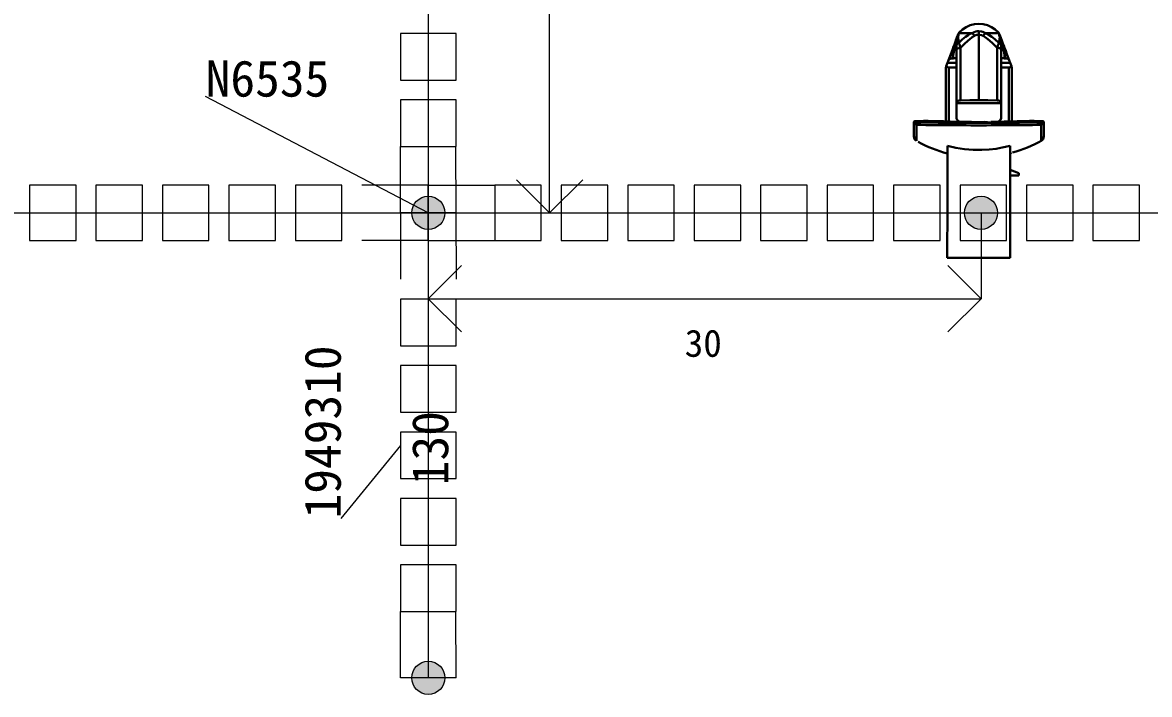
# Model space of a CAD drawing. Header units: millimetres. Extents: x 6 to 3615, y -854 to 0.
# Drawn here: x 2389 to 2473.8, y -501.4 to -450.9 of the extents above; entities that cross this region are included whole.
import ezdxf

# ---------------------------------------------------------------- set-up
doc = ezdxf.new("R2010")
doc.units = ezdxf.units.MM
doc.styles.add('4eff5b8b_Style', font='simfang.ttf')

msp = doc.modelspace()

# ---------------------------------------------------------------- hatches: boundary and pattern name
h = msp.add_hatch(color=256)
edge = h.paths.add_edge_path()
edge.add_arc((2419.562, -465.193), 1.25, 0, 360)
h = msp.add_hatch(color=256)
edge = h.paths.add_edge_path()
edge.add_arc((2419.562, -465.193), 1.25, 0, 360)
h = msp.add_hatch(color=256)
edge = h.paths.add_edge_path()
edge.add_arc((2461.141, -465.193), 1.25, 0, 360)
h = msp.add_hatch(color=256)
edge = h.paths.add_edge_path()
edge.add_arc((2461.141, -465.193), 1.25, 0, 360)
h = msp.add_hatch(color=256)
edge = h.paths.add_edge_path()
edge.add_arc((2419.562, -500.193), 1.25, 0, 360)
h = msp.add_hatch(color=256)
edge = h.paths.add_edge_path()
edge.add_arc((2419.562, -500.193), 1.25, 0, 360)

# ---------------------------------------------------------------- linework, layer by layer
at = {"linetype": 'Continuous', "lineweight": 0}
for p, q in [((2421.646, -451.693), (2417.479, -451.693)), ((2417.479, -451.693), (2417.482, -455.193)), ((2421.646, -455.193), (2421.646, -451.693)), ((2417.482, -455.193), (2421.646, -455.193)), ((2421.646, -455.193), (2421.646, -455.193)), ((2421.646, -456.693), (2417.479, -456.693)), ((2417.479, -456.693), (2417.482, -460.193)), ((2421.646, -460.193), (2421.646, -456.693)), ((2417.482, -460.193), (2421.646, -460.193)), ((2421.646, -460.193), (2421.646, -460.193)), ((2393.062, -463.109), (2389.562, -463.109)), ((2389.562, -463.109), (2389.562, -467.276)), ((2393.062, -467.276), (2393.062, -463.109)), ((2398.062, -463.109), (2394.562, -463.109)), ((2394.562, -463.109), (2394.562, -467.276)), ((2398.062, -467.276), (2398.062, -463.109)), ((2403.062, -463.109), (2399.562, -463.109)), ((2399.562, -463.109), (2399.562, -467.276)), ((2403.062, -467.276), (2403.062, -463.109)), ((2408.062, -463.109), (2404.562, -463.109)), ((2404.562, -463.109), (2404.562, -467.276)), ((2408.062, -467.276), (2408.062, -463.109)), ((2413.062, -463.109), (2409.562, -463.109)), ((2409.562, -463.109), (2409.562, -467.276)), ((2413.062, -467.276), (2413.062, -463.109)), ((2428.062, -463.109), (2424.562, -463.109)), ((2424.562, -463.109), (2424.562, -467.276)), ((2428.062, -467.276), (2428.062, -463.109)), ((2433.062, -463.109), (2429.562, -463.109)), ((2429.562, -463.109), (2429.562, -467.276)), ((2433.062, -467.276), (2433.062, -463.109)), ((2438.062, -463.109), (2434.562, -463.109)), ((2434.562, -463.109), (2434.562, -467.276)), ((2438.062, -467.276), (2438.062, -463.109)), ((2443.062, -463.109), (2439.562, -463.109)), ((2439.562, -463.109), (2439.562, -467.276)), ((2443.062, -467.276), (2443.062, -463.109)), ((2448.062, -463.109), (2444.562, -463.109)), ((2444.562, -463.109), (2444.562, -467.276)), ((2448.062, -467.276), (2448.062, -463.109)), ((2453.062, -463.109), (2449.562, -463.109)), ((2449.562, -463.109), (2449.562, -467.276)), ((2453.062, -467.276), (2453.062, -463.109)), ((2458.062, -463.109), (2454.562, -463.109)), ((2454.562, -463.109), (2454.562, -467.276)), ((2458.062, -467.276), (2458.062, -463.109)), ((2463.062, -463.109), (2459.562, -463.109)), ((2459.562, -463.109), (2459.562, -467.276)), ((2463.062, -467.276), (2463.062, -463.109)), ((2468.062, -463.109), (2464.562, -463.109)), ((2464.562, -463.109), (2464.562, -467.276)), ((2468.062, -467.276), (2468.062, -463.109)), ((2473.062, -463.109), (2469.562, -463.109)), ((2469.562, -463.109), (2469.562, -467.276)), ((2473.062, -467.276), (2473.062, -463.109)), ((2389.562, -467.276), (2393.062, -467.276)), ((2389.562, -467.276), (2389.562, -467.276)), ((2394.562, -467.276), (2398.062, -467.276)), ((2394.562, -467.276), (2394.562, -467.276)), ((2399.562, -467.276), (2403.062, -467.276)), ((2399.562, -467.276), (2399.562, -467.276)), ((2404.562, -467.276), (2408.062, -467.276)), ((2404.562, -467.276), (2404.562, -467.276)), ((2409.562, -467.276), (2413.062, -467.276)), ((2409.562, -467.276), (2409.562, -467.276)), ((2424.562, -467.276), (2428.062, -467.276)), ((2424.562, -467.276), (2424.562, -467.276)), ((2429.562, -467.276), (2433.062, -467.276)), ((2429.562, -467.276), (2429.562, -467.276)), ((2434.562, -467.276), (2438.062, -467.276)), ((2434.562, -467.276), (2434.562, -467.276)), ((2439.562, -467.276), (2443.062, -467.276)), ((2439.562, -467.276), (2439.562, -467.276)), ((2444.562, -467.276), (2448.062, -467.276)), ((2444.562, -467.276), (2444.562, -467.276)), ((2449.562, -467.276), (2453.062, -467.276)), ((2449.562, -467.276), (2449.562, -467.276)), ((2454.562, -467.276), (2458.062, -467.276)), ((2454.562, -467.276), (2454.562, -467.276)), ((2459.562, -467.276), (2463.062, -467.276)), ((2459.562, -467.276), (2459.562, -467.276)), ((2464.562, -467.276), (2468.062, -467.276)), ((2464.562, -467.276), (2464.562, -467.276)), ((2469.562, -467.276), (2473.062, -467.276)), ((2469.562, -467.276), (2469.562, -467.276)), ((2421.646, -471.693), (2417.479, -471.693)), ((2417.479, -471.693), (2417.482, -475.193)), ((2421.646, -475.193), (2421.646, -471.693)), ((2417.482, -475.193), (2421.646, -475.193)), ((2421.646, -475.193), (2421.646, -475.193)), ((2421.646, -476.693), (2417.479, -476.693)), ((2417.479, -476.693), (2417.482, -480.193)), ((2421.646, -480.193), (2421.646, -476.693)), ((2417.482, -480.193), (2421.646, -480.193)), ((2421.646, -480.193), (2421.646, -480.193)), ((2421.646, -481.693), (2417.479, -481.693)), ((2417.479, -481.693), (2417.482, -485.193)), ((2421.646, -485.193), (2421.646, -481.693)), ((2417.482, -485.193), (2421.646, -485.193)), ((2421.646, -485.193), (2421.646, -485.193)), ((2421.646, -486.693), (2417.479, -486.693)), ((2417.479, -486.693), (2417.482, -490.193)), ((2421.646, -490.193), (2421.646, -486.693)), ((2417.482, -490.193), (2421.646, -490.193)), ((2421.646, -490.193), (2421.646, -490.193)), ((2421.646, -491.693), (2417.479, -491.693)), ((2417.479, -491.693), (2417.482, -495.193)), ((2421.646, -495.193), (2421.646, -491.693)), ((2417.482, -495.193), (2421.646, -495.193)), ((2421.646, -495.193), (2421.646, -495.193))]:
    msp.add_line(p, q, dxfattribs=at)
at = {"linetype": 'Continuous', "lineweight": 13}
for points in [[(2419.562, -395.193), (2419.562, -465.193)], [(2428.685, -465.193), (2428.685, -420.193)], [(2419.562, -465.193), (2402.812, -456.443)], [(2428.685, -465.193), (2426.185, -462.693)], [(2428.685, -465.193), (2431.185, -462.693)], [(2289.562, -465.193), (2419.562, -465.193)], [(2419.562, -465.193), (2419.562, -471.654)], [(2419.562, -465.193), (2428.685, -465.193)], [(2419.562, -465.193), (2514.562, -465.193)], [(2419.562, -465.193), (2419.562, -500.193)], [(2461.141, -465.193), (2461.141, -471.654)], [(2419.562, -471.654), (2422.062, -469.154)], [(2461.141, -471.654), (2458.641, -469.154)], [(2419.562, -471.654), (2461.141, -471.654)], [(2419.562, -471.654), (2422.062, -474.154)], [(2461.141, -471.654), (2458.641, -474.154)], [(2417.479, -482.693), (2412.979, -488.193)]]:
    msp.add_lwpolyline(points, dxfattribs=at)
at = {"linetype": 'Continuous', "lineweight": 30}
for points in [[(2460.643, -450.982), (2460.318, -451.065)], [(2460.977, -450.953), (2460.643, -450.982)], [(2461.31, -450.982), (2460.977, -450.953)], [(2461.635, -451.065), (2461.31, -450.982)], [(2459.359, -451.917), (2459.396, -451.818)], [(2459.422, -451.747), (2459.396, -451.818)], [(2459.411, -451.771), (2459.396, -451.818)], [(2459.398, -451.958), (2459.438, -451.823)], [(2459.443, -451.711), (2459.411, -451.771)], [(2459.422, -451.747), (2459.411, -451.771)], [(2459.443, -451.711), (2459.422, -451.747)], [(2459.438, -451.724), (2459.422, -451.747)], [(2459.456, -451.76), (2459.438, -451.823)], [(2459.443, -451.711), (2459.492, -451.633)], [(2459.484, -451.656), (2459.443, -451.711)], [(2459.456, -451.76), (2459.474, -451.693)], [(2459.495, -451.625), (2459.466, -451.674)], [(2459.484, -451.656), (2459.474, -451.693)], [(2459.484, -451.656), (2459.492, -451.633)], [(2459.547, -451.656), (2459.484, -451.656)], [(2459.492, -451.633), (2459.495, -451.625)], [(2459.737, -451.393), (2459.495, -451.625)], [(2459.547, -451.656), (2459.656, -451.656)], [(2459.656, -451.656), (2459.81, -451.656)], [(2460.013, -451.203), (2459.737, -451.393)], [(2459.81, -451.656), (2460.003, -451.656)], [(2460.174, -451.812), (2459.984, -451.945)], [(2460.229, -451.656), (2460.003, -451.656)], [(2460.318, -451.065), (2460.013, -451.203)], [(2460.174, -451.812), (2460.326, -451.727)], [(2460.479, -451.656), (2460.229, -451.656)], [(2460.326, -451.727), (2460.479, -451.656)], [(2460.625, -451.581), (2460.479, -451.656)], [(2460.568, -451.766), (2460.479, -451.656)], [(2460.646, -451.867), (2460.568, -451.766)], [(2460.74, -451.544), (2460.625, -451.581)], [(2460.646, -451.867), (2460.682, -451.849)], [(2460.682, -451.849), (2460.823, -451.799)], [(2460.74, -451.544), (2460.857, -451.523)], [(2460.823, -451.799), (2460.977, -451.784)], [(2460.857, -451.523), (2460.977, -451.516)], [(2460.977, -451.516), (2460.977, -451.641)], [(2460.977, -451.516), (2461.174, -451.536)], [(2460.977, -451.641), (2460.977, -451.784)], [(2460.977, -451.784), (2460.977, -456.706)], [(2461.018, -451.784), (2460.977, -451.784)], [(2461.169, -451.81), (2461.018, -451.784)], [(2461.307, -451.867), (2461.169, -451.81)], [(2461.174, -451.536), (2461.276, -451.562)], [(2461.276, -451.562), (2461.378, -451.604)], [(2461.393, -451.753), (2461.307, -451.867)], [(2461.378, -451.604), (2461.474, -451.656)], [(2461.474, -451.656), (2461.393, -451.753)], [(2461.474, -451.656), (2461.685, -451.758)], [(2461.724, -451.656), (2461.474, -451.656)], [(2461.94, -451.203), (2461.635, -451.065)], [(2461.685, -451.758), (2461.964, -451.94)], [(2461.724, -451.656), (2461.951, -451.656)], [(2462.216, -451.393), (2461.94, -451.203)], [(2461.951, -451.656), (2462.143, -451.656)], [(2462.297, -451.656), (2462.143, -451.656)], [(2462.458, -451.625), (2462.216, -451.393)], [(2462.406, -451.656), (2462.297, -451.656)], [(2462.469, -451.656), (2462.406, -451.656)], [(2462.458, -451.625), (2462.461, -451.633)], [(2462.458, -451.625), (2462.487, -451.674)], [(2462.461, -451.633), (2462.51, -451.711)], [(2462.461, -451.633), (2462.469, -451.656)], [(2462.482, -451.693), (2462.469, -451.656)], [(2462.469, -451.656), (2462.51, -451.711)], [(2462.497, -451.747), (2462.482, -451.693)], [(2462.513, -451.81), (2462.497, -451.747)], [(2462.51, -451.711), (2462.531, -451.747)], [(2462.51, -451.711), (2462.539, -451.771)], [(2462.555, -451.958), (2462.513, -451.81)], [(2462.531, -451.747), (2462.542, -451.771)], [(2462.539, -451.771), (2462.531, -451.747)], [(2462.531, -451.747), (2462.542, -451.771)], [(2462.539, -451.771), (2462.557, -451.82)], [(2462.586, -451.893), (2462.557, -451.82)], [(2459.081, -452.667), (2459.01, -452.854)], [(2459.081, -452.667), (2459.138, -452.51)], [(2459.138, -452.51), (2459.081, -452.667)], [(2459.19, -452.375), (2459.138, -452.51)], [(2459.146, -452.841), (2459.195, -452.591)], [(2459.19, -452.375), (2459.328, -452.003)], [(2459.19, -452.375), (2459.221, -452.289)], [(2459.195, -452.409), (2459.19, -452.375)], [(2459.227, -452.443), (2459.195, -452.409)], [(2459.195, -452.591), (2459.227, -452.443)], [(2459.221, -452.289), (2459.253, -452.201)], [(2459.247, -452.331), (2459.227, -452.443)], [(2459.227, -452.443), (2459.268, -452.443)], [(2459.281, -452.219), (2459.247, -452.331)], [(2459.328, -452.003), (2459.253, -452.201)], [(2459.253, -452.201), (2459.286, -452.13)], [(2459.26, -452.208), (2459.253, -452.201)], [(2459.26, -452.208), (2459.281, -452.219)], [(2459.268, -452.443), (2459.284, -452.443)], [(2459.281, -452.219), (2459.292, -452.188)], [(2459.292, -452.333), (2459.284, -452.443)], [(2459.284, -452.643), (2459.284, -452.443)], [(2459.284, -452.443), (2459.284, -452.909)], [(2459.284, -452.643), (2459.294, -452.57)], [(2459.284, -452.677), (2459.284, -452.643)], [(2459.284, -452.784), (2459.284, -452.677)], [(2459.312, -452.096), (2459.286, -452.13)], [(2459.292, -452.188), (2459.336, -452.104)], [(2459.312, -452.138), (2459.292, -452.188)], [(2459.307, -452.242), (2459.292, -452.333)], [(2459.331, -452.5), (2459.294, -452.57)], [(2459.333, -452.164), (2459.307, -452.242)], [(2459.312, -452.096), (2459.341, -452.065)], [(2459.359, -451.917), (2459.328, -452.003)], [(2459.328, -452.003), (2459.359, -451.917)], [(2459.388, -452.438), (2459.331, -452.5)], [(2459.37, -452.091), (2459.333, -452.164)], [(2459.336, -452.104), (2459.357, -452.076)], [(2459.341, -452.065), (2459.357, -452.052)], [(2459.357, -452.052), (2459.372, -452.042)], [(2459.357, -452.076), (2459.367, -452.065)], [(2459.367, -452.065), (2459.375, -452.06)], [(2459.375, -452.076), (2459.37, -452.091)], [(2459.37, -452.091), (2459.375, -452.081)], [(2459.372, -452.042), (2459.378, -452.039)], [(2459.375, -452.06), (2459.378, -452.057)], [(2459.375, -452.081), (2459.385, -452.06)], [(2459.38, -452.068), (2459.375, -452.076)], [(2459.378, -452.039), (2459.385, -452.036)], [(2459.378, -452.057), (2459.38, -452.057)], [(2459.38, -452.057), (2459.38, -452.06)], [(2459.38, -452.06), (2459.38, -452.068)], [(2459.385, -452.036), (2459.391, -452.034)], [(2459.385, -452.06), (2459.388, -452.052)], [(2459.388, -452.052), (2459.396, -452.042)], [(2459.464, -452.391), (2459.388, -452.438)], [(2459.391, -452.034), (2459.396, -452.034)], [(2459.398, -451.958), (2459.396, -452.034)], [(2459.396, -452.042), (2459.396, -452.034)], [(2459.409, -451.951), (2459.398, -451.958)], [(2459.409, -451.951), (2459.419, -452.021)], [(2459.419, -452.021), (2459.438, -452.164)], [(2459.438, -452.164), (2459.464, -452.391)], [(2459.464, -452.391), (2459.734, -452.146)], [(2459.471, -452.409), (2459.464, -452.391)], [(2459.51, -452.505), (2459.471, -452.409)], [(2459.557, -452.625), (2459.51, -452.505)], [(2459.609, -452.766), (2459.557, -452.625)], [(2459.609, -452.766), (2459.875, -452.505)], [(2459.734, -452.146), (2459.984, -451.945)], [(2459.875, -452.505), (2460.185, -452.219)], [(2460.185, -452.219), (2460.286, -452.13)], [(2460.286, -452.13), (2460.474, -451.979)], [(2460.474, -451.979), (2460.646, -451.867)], [(2461.307, -451.867), (2461.453, -451.961)], [(2461.453, -451.961), (2461.643, -452.112)], [(2461.643, -452.112), (2461.969, -452.401)], [(2461.964, -451.94), (2462.182, -452.117)], [(2461.969, -452.401), (2462.344, -452.766)], [(2462.182, -452.117), (2462.49, -452.391)], [(2462.354, -452.734), (2462.406, -452.599)], [(2462.406, -452.599), (2462.451, -452.484)], [(2462.451, -452.484), (2462.49, -452.391)], [(2462.49, -452.391), (2462.503, -452.289)], [(2462.49, -452.391), (2462.568, -452.44)], [(2462.503, -452.289), (2462.523, -452.099)], [(2462.544, -451.951), (2462.523, -452.099)], [(2462.544, -451.951), (2462.555, -451.958)], [(2462.557, -452.034), (2462.555, -451.958)], [(2462.557, -452.034), (2462.557, -452.039)], [(2462.562, -452.034), (2462.557, -452.034)], [(2462.557, -452.039), (2462.562, -452.049)], [(2462.568, -452.036), (2462.562, -452.034)], [(2462.562, -452.049), (2462.568, -452.06)], [(2462.576, -452.039), (2462.568, -452.036)], [(2462.568, -452.06), (2462.576, -452.076)], [(2462.625, -452.503), (2462.568, -452.44)], [(2462.573, -452.06), (2462.573, -452.057)], [(2462.576, -452.057), (2462.573, -452.057)], [(2462.573, -452.06), (2462.573, -452.068)], [(2462.573, -452.068), (2462.583, -452.091)], [(2462.591, -452.047), (2462.576, -452.039)], [(2462.578, -452.06), (2462.576, -452.057)], [(2462.576, -452.076), (2462.583, -452.091)], [(2462.581, -452.06), (2462.578, -452.06)], [(2462.586, -452.065), (2462.581, -452.06)], [(2462.62, -452.167), (2462.583, -452.091)], [(2462.586, -451.893), (2462.62, -451.984)], [(2462.62, -451.984), (2462.586, -451.893)], [(2462.586, -452.065), (2462.594, -452.076)], [(2462.591, -452.047), (2462.607, -452.06)], [(2462.602, -452.083), (2462.594, -452.076)], [(2462.628, -452.12), (2462.602, -452.083)], [(2462.633, -452.089), (2462.607, -452.06)], [(2462.661, -452.099), (2462.62, -451.984)], [(2462.62, -452.167), (2462.646, -452.25)], [(2462.659, -452.573), (2462.625, -452.503)], [(2462.672, -452.219), (2462.628, -452.12)], [(2462.659, -452.122), (2462.633, -452.089)], [(2462.646, -452.25), (2462.664, -452.341)], [(2462.701, -452.201), (2462.659, -452.122)], [(2462.669, -452.643), (2462.659, -452.573)], [(2462.763, -452.375), (2462.661, -452.099)], [(2462.701, -452.201), (2462.661, -452.099)], [(2462.669, -452.443), (2462.664, -452.341)], [(2462.669, -452.443), (2462.669, -452.643)], [(2462.685, -452.443), (2462.669, -452.443)], [(2462.669, -452.643), (2462.669, -452.742)], [(2462.672, -452.219), (2462.693, -452.208)], [(2462.706, -452.331), (2462.672, -452.219)], [(2462.727, -452.443), (2462.685, -452.443)], [(2462.693, -452.208), (2462.701, -452.201)], [(2462.716, -452.25), (2462.701, -452.201)], [(2462.727, -452.443), (2462.706, -452.331)], [(2462.763, -452.375), (2462.716, -452.25)], [(2462.76, -452.406), (2462.727, -452.443)], [(2462.766, -452.633), (2462.727, -452.443)], [(2462.763, -452.375), (2462.76, -452.406)], [(2462.786, -452.438), (2462.763, -452.375)], [(2462.807, -452.841), (2462.766, -452.633)], [(2462.846, -452.596), (2462.786, -452.438)], [(2462.911, -452.771), (2462.846, -452.596)], [(2458.862, -453.255), (2458.622, -453.904)], [(2458.938, -453.055), (2458.862, -453.255)], [(2458.862, -453.255), (2458.888, -453.263)], [(2458.888, -453.263), (2458.956, -453.289)], [(2459.01, -452.854), (2458.938, -453.055)], [(2458.956, -453.289), (2459.047, -453.323)], [(2459.047, -453.323), (2458.958, -453.562)], [(2459.099, -453.07), (2459.047, -453.323)], [(2459.047, -453.323), (2459.047, -453.562)], [(2459.146, -452.841), (2459.099, -453.07)], [(2459.122, -453.555), (2459.188, -453.539)], [(2459.188, -453.539), (2459.237, -453.523)], [(2459.237, -453.523), (2459.271, -453.51)], [(2459.271, -453.51), (2459.284, -453.51)], [(2459.284, -452.909), (2459.284, -452.784)], [(2459.284, -452.909), (2459.305, -452.862)], [(2459.284, -456.836), (2459.284, -452.909)], [(2459.284, -453.51), (2459.284, -453.542)], [(2459.305, -452.862), (2459.367, -452.82)], [(2459.464, -452.786), (2459.367, -452.82)], [(2459.464, -452.786), (2459.583, -452.766)], [(2459.583, -452.766), (2459.609, -452.766)], [(2459.609, -456.737), (2459.609, -452.766)], [(2462.344, -452.766), (2462.354, -452.734)], [(2462.344, -456.737), (2462.344, -452.766)], [(2462.471, -452.781), (2462.344, -452.766)], [(2462.578, -452.815), (2462.471, -452.781)], [(2462.646, -452.859), (2462.578, -452.815)], [(2462.646, -452.859), (2462.669, -452.909)], [(2462.669, -452.742), (2462.669, -452.862)], [(2462.669, -452.862), (2462.669, -452.909)], [(2462.669, -453.802), (2462.669, -452.909)], [(2462.669, -452.909), (2462.669, -456.836)], [(2462.682, -453.51), (2462.669, -453.51)], [(2462.669, -453.542), (2462.669, -453.539)], [(2462.669, -453.576), (2462.669, -453.542)], [(2462.716, -453.523), (2462.682, -453.51)], [(2462.766, -453.539), (2462.716, -453.523)], [(2462.833, -453.555), (2462.766, -453.539)], [(2462.846, -453.023), (2462.807, -452.841)], [(2462.875, -453.167), (2462.846, -453.023)], [(2462.906, -453.323), (2462.875, -453.167)], [(2462.906, -453.323), (2462.997, -453.289)], [(2462.906, -453.323), (2462.995, -453.562)], [(2462.906, -453.562), (2462.906, -453.323)], [(2462.997, -453.003), (2462.911, -452.771)], [(2462.911, -452.771), (2462.997, -453.003)], [(2463.091, -453.255), (2462.997, -453.003)], [(2462.997, -453.289), (2463.065, -453.263)], [(2463.091, -453.255), (2463.065, -453.263)], [(2463.331, -453.904), (2463.091, -453.255)], [(2458.51, -454.203), (2458.497, -454.286)], [(2458.497, -458.302), (2458.497, -454.286)], [(2458.51, -454.203), (2458.576, -454.031)], [(2458.531, -454.148), (2458.51, -454.203)], [(2458.531, -454.148), (2458.576, -454.031)], [(2458.589, -454.211), (2458.531, -454.148)], [(2458.576, -454.031), (2458.622, -453.904)], [(2458.68, -454.24), (2458.589, -454.211)], [(2458.672, -453.773), (2458.622, -453.904)], [(2459.284, -453.904), (2458.622, -453.904)], [(2458.716, -453.682), (2458.672, -453.773)], [(2458.68, -454.24), (2458.732, -454.245)], [(2458.781, -453.612), (2458.716, -453.682)], [(2459.284, -454.245), (2458.732, -454.245)], [(2458.732, -458.31), (2458.732, -454.245)], [(2458.867, -453.573), (2458.781, -453.612)], [(2458.958, -453.562), (2458.867, -453.573)], [(2458.958, -453.562), (2459.047, -453.562)], [(2459.122, -453.555), (2459.047, -453.562)], [(2459.284, -453.604), (2459.284, -453.625)], [(2462.669, -453.802), (2462.669, -453.786)], [(2463.331, -453.904), (2462.669, -453.904)], [(2463.221, -454.245), (2462.669, -454.245)], [(2462.906, -453.562), (2462.833, -453.555)], [(2462.906, -453.562), (2462.995, -453.562)], [(2462.995, -453.562), (2463.057, -453.568)], [(2463.057, -453.568), (2463.107, -453.581)], [(2463.107, -453.581), (2463.193, -453.628)], [(2463.193, -453.628), (2463.247, -453.701)], [(2463.221, -454.245), (2463.323, -454.229)], [(2463.221, -458.31), (2463.221, -454.245)], [(2463.292, -453.799), (2463.247, -453.701)], [(2463.292, -453.799), (2463.331, -453.904)], [(2463.323, -454.229), (2463.398, -454.182)], [(2463.378, -454.031), (2463.331, -453.904)], [(2463.422, -454.148), (2463.378, -454.031)], [(2463.422, -454.148), (2463.398, -454.182)], [(2463.422, -454.148), (2463.443, -454.203)], [(2463.443, -454.203), (2463.456, -454.286)], [(2463.456, -458.302), (2463.456, -454.286)], [(2459.299, -456.81), (2459.284, -456.836)], [(2459.284, -456.938), (2459.284, -456.836)], [(2459.284, -456.836), (2459.284, -456.938)], [(2460.977, -456.938), (2459.284, -456.938)], [(2459.284, -457.961), (2459.284, -456.938)], [(2459.344, -456.781), (2459.299, -456.81)], [(2459.414, -456.76), (2459.344, -456.781)], [(2459.505, -456.745), (2459.414, -456.76)], [(2459.609, -456.737), (2459.505, -456.745)], [(2460.289, -456.714), (2459.609, -456.737)], [(2460.977, -456.706), (2460.289, -456.714)], [(2461.664, -456.714), (2460.977, -456.706)], [(2460.977, -456.938), (2462.669, -456.938)], [(2462.344, -456.737), (2461.664, -456.714)], [(2462.448, -456.745), (2462.344, -456.737)], [(2462.539, -456.76), (2462.448, -456.745)], [(2462.609, -456.781), (2462.539, -456.76)], [(2462.654, -456.81), (2462.609, -456.781)], [(2462.669, -456.836), (2462.654, -456.81)], [(2462.669, -456.836), (2462.669, -456.938)], [(2462.669, -456.938), (2462.669, -457.961)], [(2456.099, -458.331), (2456.094, -458.523)], [(2456.094, -458.523), (2456.094, -458.76)], [(2456.094, -458.523), (2456.094, -458.734)], [(2456.109, -458.31), (2456.099, -458.331)], [(2456.125, -458.417), (2456.099, -458.331)], [(2456.109, -458.31), (2456.154, -458.294)], [(2456.169, -458.484), (2456.125, -458.417)], [(2456.469, -458.281), (2456.154, -458.294)], [(2456.154, -458.294), (2456.156, -458.307)], [(2456.156, -458.307), (2456.167, -458.328)], [(2456.167, -458.328), (2456.18, -458.346)], [(2456.169, -458.484), (2456.229, -458.534)], [(2456.18, -458.346), (2456.195, -458.365)], [(2456.195, -458.365), (2456.224, -458.383)], [(2456.224, -458.383), (2456.237, -458.385)], [(2456.229, -458.534), (2456.294, -458.565)], [(2456.237, -458.385), (2456.609, -458.391)], [(2456.24, -458.435), (2456.237, -458.385)], [(2456.25, -458.484), (2456.24, -458.435)], [(2456.271, -458.529), (2456.25, -458.484)], [(2456.294, -458.565), (2456.271, -458.529)], [(2456.294, -458.565), (2456.612, -458.57)], [(2456.294, -458.846), (2456.294, -458.565)], [(2456.469, -458.281), (2456.807, -458.276)], [(2456.609, -458.391), (2457.016, -458.396)], [(2456.612, -458.57), (2456.977, -458.578)], [(2457.167, -458.276), (2456.807, -458.276)], [(2456.977, -458.578), (2457.281, -458.583)], [(2457.016, -458.396), (2457.448, -458.398)], [(2457.167, -458.276), (2457.362, -458.279)], [(2457.281, -458.583), (2457.536, -458.586)], [(2457.828, -458.286), (2457.362, -458.279)], [(2457.448, -458.398), (2457.906, -458.404)], [(2457.536, -458.586), (2457.789, -458.589)], [(2457.789, -458.589), (2458.036, -458.589)], [(2458.318, -458.299), (2457.828, -458.286)], [(2458.385, -458.406), (2457.906, -458.404)], [(2458.036, -458.589), (2458.427, -458.594)], [(2458.828, -458.312), (2458.318, -458.299)], [(2458.88, -458.409), (2458.385, -458.406)], [(2458.427, -458.594), (2458.911, -458.596)], [(2459.352, -458.328), (2458.828, -458.312)], [(2459.393, -458.411), (2458.88, -458.409)], [(2458.911, -458.596), (2459.203, -458.599)], [(2459.203, -458.599), (2459.674, -458.602)], [(2459.302, -458.083), (2459.284, -457.961)], [(2459.359, -458.193), (2459.302, -458.083)], [(2459.312, -458.112), (2459.302, -458.083)], [(2459.359, -458.193), (2459.302, -458.083)], [(2459.888, -458.341), (2459.352, -458.328)], [(2459.398, -458.24), (2459.359, -458.193)], [(2459.359, -458.193), (2459.448, -458.279)], [(2459.448, -458.279), (2459.359, -458.193)], [(2459.914, -458.414), (2459.393, -458.411)], [(2459.448, -458.279), (2459.549, -458.333)], [(2459.552, -458.333), (2459.448, -458.279)], [(2459.549, -458.333), (2459.526, -458.323)], [(2459.674, -458.602), (2460.026, -458.602)], [(2460.43, -458.349), (2459.888, -458.341)], [(2460.443, -458.419), (2459.914, -458.414)], [(2460.026, -458.602), (2460.365, -458.604)], [(2460.365, -458.604), (2460.682, -458.604)], [(2460.974, -458.354), (2460.43, -458.349)], [(2460.977, -458.419), (2460.443, -458.419)], [(2460.682, -458.604), (2460.977, -458.604)], [(2461.43, -458.352), (2460.974, -458.354)], [(2461.508, -458.419), (2460.977, -458.419)], [(2460.977, -458.604), (2461.25, -458.604)], [(2461.25, -458.604), (2461.549, -458.604)], [(2462.039, -458.414), (2461.43, -458.352)], [(2462.039, -458.414), (2461.508, -458.419)], [(2461.549, -458.604), (2461.898, -458.602)], [(2462.333, -458.336), (2461.883, -458.344)], [(2461.898, -458.602), (2462.279, -458.599)], [(2462.039, -458.414), (2462.56, -458.411)], [(2462.279, -458.599), (2462.747, -458.596)], [(2462.87, -458.32), (2462.333, -458.336)], [(2462.508, -458.279), (2462.401, -458.333)], [(2462.404, -458.333), (2462.508, -458.279)], [(2462.427, -458.323), (2462.404, -458.333)], [(2462.508, -458.279), (2462.594, -458.19)], [(2462.594, -458.19), (2462.508, -458.279)], [(2462.508, -458.279), (2462.555, -458.24)], [(2462.56, -458.411), (2463.07, -458.409)], [(2462.651, -458.083), (2462.594, -458.19)], [(2462.651, -458.083), (2462.594, -458.19)], [(2462.594, -458.19), (2462.641, -458.112)], [(2462.651, -458.083), (2462.669, -457.961)], [(2462.747, -458.596), (2463.167, -458.594)], [(2463.378, -458.305), (2462.87, -458.32)], [(2463.568, -458.406), (2463.07, -458.409)], [(2463.167, -458.594), (2463.526, -458.591)], [(2463.87, -458.292), (2463.378, -458.305)], [(2463.526, -458.591), (2463.792, -458.591)], [(2463.568, -458.406), (2464.047, -458.404)], [(2463.792, -458.591), (2464.203, -458.589)], [(2464.341, -458.281), (2463.87, -458.292)], [(2464.047, -458.404), (2464.505, -458.398)], [(2464.203, -458.589), (2464.302, -458.586)], [(2464.302, -458.586), (2464.672, -458.583)], [(2464.786, -458.276), (2464.341, -458.281)], [(2464.505, -458.398), (2464.938, -458.396)], [(2464.672, -458.583), (2465.018, -458.578)], [(2464.786, -458.276), (2465.146, -458.276)], [(2464.938, -458.396), (2465.344, -458.391)], [(2465.018, -458.578), (2465.331, -458.573)], [(2465.484, -458.281), (2465.146, -458.276)], [(2465.331, -458.573), (2465.659, -458.565)], [(2465.344, -458.391), (2465.716, -458.385)], [(2465.484, -458.281), (2465.799, -458.294)], [(2465.682, -458.529), (2465.659, -458.565)], [(2465.724, -458.534), (2465.659, -458.565)], [(2465.659, -458.565), (2465.659, -458.779)], [(2465.703, -458.484), (2465.682, -458.529)], [(2465.714, -458.435), (2465.703, -458.484)], [(2465.714, -458.435), (2465.716, -458.385)], [(2465.716, -458.385), (2465.745, -458.375)], [(2465.784, -458.484), (2465.724, -458.534)], [(2465.745, -458.375), (2465.763, -458.365)], [(2465.763, -458.365), (2465.776, -458.349)], [(2465.776, -458.349), (2465.789, -458.331)], [(2465.828, -458.417), (2465.784, -458.484)], [(2465.789, -458.331), (2465.797, -458.307)], [(2465.797, -458.307), (2465.799, -458.294)], [(2465.799, -458.294), (2465.836, -458.305)], [(2465.854, -458.331), (2465.828, -458.417)], [(2465.836, -458.305), (2465.854, -458.331)], [(2465.859, -458.523), (2465.854, -458.331)], [(2465.859, -458.667), (2465.859, -458.523)], [(2465.859, -458.523), (2465.859, -458.734)], [(2456.094, -458.961), (2456.094, -458.734)], [(2456.094, -458.76), (2456.094, -458.734)], [(2456.094, -458.76), (2456.094, -458.961)], [(2456.094, -458.961), (2456.094, -459.125)], [(2456.094, -459.125), (2456.094, -459.263)], [(2456.094, -459.232), (2456.094, -459.216)], [(2456.094, -459.234), (2456.094, -459.232)], [(2456.094, -459.357), (2456.094, -459.263)], [(2456.094, -459.263), (2456.094, -459.357)], [(2456.094, -459.411), (2456.094, -459.357)], [(2456.094, -459.357), (2456.094, -459.411)], [(2456.094, -459.411), (2456.094, -459.422)], [(2456.094, -459.411), (2456.094, -459.422)], [(2456.094, -459.417), (2456.094, -459.422)], [(2456.094, -459.422), (2456.102, -459.487)], [(2456.107, -459.536), (2456.094, -459.422)], [(2456.094, -459.422), (2456.107, -459.536)], [(2456.294, -459.01), (2456.294, -458.846)], [(2456.294, -459.133), (2456.294, -459.01)], [(2456.294, -459.133), (2456.294, -459.25)], [(2456.294, -459.362), (2456.294, -459.25)], [(2456.294, -459.505), (2456.294, -459.362)], [(2465.659, -458.99), (2465.659, -458.779)], [(2465.659, -459.185), (2465.659, -458.99)], [(2465.659, -459.354), (2465.659, -459.185)], [(2465.659, -459.464), (2465.659, -459.354)], [(2465.659, -459.464), (2465.659, -459.552)], [(2465.846, -459.536), (2465.859, -459.422)], [(2465.859, -459.422), (2465.852, -459.487)], [(2465.859, -458.799), (2465.859, -458.667)], [(2465.859, -458.734), (2465.859, -458.799)], [(2465.859, -458.917), (2465.859, -458.799)], [(2465.859, -459.023), (2465.859, -458.917)], [(2465.859, -459.117), (2465.859, -459.023)], [(2465.859, -459.049), (2465.859, -459.198)], [(2465.859, -459.198), (2465.859, -459.117)], [(2465.859, -459.198), (2465.859, -459.117)], [(2465.859, -459.266), (2465.859, -459.198)], [(2465.859, -459.266), (2465.859, -459.323)], [(2465.859, -459.323), (2465.859, -459.266)], [(2465.859, -459.323), (2465.859, -459.367)], [(2465.859, -459.367), (2465.859, -459.323)], [(2465.859, -459.367), (2465.859, -459.398)], [(2465.859, -459.417), (2465.859, -459.398)], [(2465.859, -459.417), (2465.859, -459.422)], [(2465.859, -459.417), (2465.859, -459.422)], [(2456.107, -459.536), (2456.148, -459.633)], [(2456.148, -459.633), (2456.214, -459.716)], [(2456.214, -459.716), (2456.294, -459.779)], [(2456.294, -459.63), (2456.294, -459.505)], [(2456.294, -459.63), (2456.294, -459.701)], [(2456.294, -459.701), (2456.294, -459.737)], [(2456.294, -459.771), (2456.294, -459.737)], [(2456.294, -459.771), (2456.294, -459.779)], [(2458.615, -460.143), (2459.253, -460.292)], [(2458.615, -460.143), (2458.615, -464.591)], [(2458.615, -460.143), (2458.615, -460.336)], [(2459.253, -460.292), (2459.898, -460.393)], [(2462.281, -460.362), (2462.732, -460.284)], [(2463.339, -460.143), (2462.732, -460.284)], [(2463.339, -464.44), (2463.339, -460.143)], [(2465.659, -459.552), (2465.659, -459.674)], [(2465.659, -459.674), (2465.659, -459.737)], [(2465.74, -459.716), (2465.659, -459.779)], [(2465.659, -459.737), (2465.659, -459.771)], [(2465.659, -459.771), (2465.659, -459.779)], [(2465.74, -459.716), (2465.805, -459.633)], [(2465.846, -459.536), (2465.805, -459.633)], [(2458.615, -460.336), (2458.615, -460.482)], [(2458.615, -460.482), (2458.615, -460.555)], [(2458.615, -460.555), (2458.615, -460.581)], [(2458.615, -460.831), (2458.615, -460.943)], [(2459.898, -460.393), (2460.549, -460.448)], [(2460.549, -460.448), (2461.203, -460.456)], [(2461.203, -460.456), (2461.742, -460.424)], [(2461.742, -460.424), (2462.281, -460.362)], [(2463.339, -460.44), (2463.339, -460.398)], [(2463.339, -460.44), (2463.339, -460.943)], [(2463.339, -460.495), (2463.339, -460.44)], [(2463.339, -460.706), (2463.435, -460.68)], [(2463.339, -460.688), (2463.339, -460.68)], [(2463.339, -461.961), (2463.984, -462.216)], [(2463.339, -463.518), (2463.339, -462.023)], [(2463.339, -462.378), (2463.984, -462.378)], [(2463.984, -462.216), (2463.984, -462.378)], [(2463.339, -463.518), (2463.333, -468.565)], [(2458.615, -464.669), (2458.604, -468.568)], [(2458.615, -464.591), (2458.612, -464.669)], [(2458.615, -464.669), (2458.612, -464.669)], [(2463.333, -468.565), (2458.604, -468.568)]]:
    msp.add_lwpolyline(points, dxfattribs=at)
at = {"linetype": 'Continuous', "lineweight": 0}
for points in [[(2421.646, -455.193), (2421.646, -451.693), (2417.479, -451.693), (2417.482, -455.193), (2421.646, -455.193)], [(2421.646, -460.193), (2421.646, -456.693), (2417.479, -456.693), (2417.482, -460.193), (2421.646, -460.193)], [(2389.562, -467.276), (2393.062, -467.276), (2393.062, -463.109), (2389.562, -463.109), (2389.562, -467.276)], [(2394.562, -467.276), (2398.062, -467.276), (2398.062, -463.109), (2394.562, -463.109), (2394.562, -467.276)], [(2399.562, -467.276), (2403.062, -467.276), (2403.062, -463.109), (2399.562, -463.109), (2399.562, -467.276)], [(2404.562, -467.276), (2408.062, -467.276), (2408.062, -463.109), (2404.562, -463.109), (2404.562, -467.276)], [(2409.562, -467.276), (2413.062, -467.276), (2413.062, -463.109), (2409.562, -463.109), (2409.562, -467.276)], [(2424.562, -467.276), (2428.062, -467.276), (2428.062, -463.109), (2424.562, -463.109), (2424.562, -467.276)], [(2429.562, -467.276), (2433.062, -467.276), (2433.062, -463.109), (2429.562, -463.109), (2429.562, -467.276)], [(2434.562, -467.276), (2438.062, -467.276), (2438.062, -463.109), (2434.562, -463.109), (2434.562, -467.276)], [(2439.562, -467.276), (2443.062, -467.276), (2443.062, -463.109), (2439.562, -463.109), (2439.562, -467.276)], [(2444.562, -467.276), (2448.062, -467.276), (2448.062, -463.109), (2444.562, -463.109), (2444.562, -467.276)], [(2449.562, -467.276), (2453.062, -467.276), (2453.062, -463.109), (2449.562, -463.109), (2449.562, -467.276)], [(2454.562, -467.276), (2458.062, -467.276), (2458.062, -463.109), (2454.562, -463.109), (2454.562, -467.276)], [(2459.562, -467.276), (2463.062, -467.276), (2463.062, -463.109), (2459.562, -463.109), (2459.562, -467.276)], [(2464.562, -467.276), (2468.062, -467.276), (2468.062, -463.109), (2464.562, -463.109), (2464.562, -467.276)], [(2469.562, -467.276), (2473.062, -467.276), (2473.062, -463.109), (2469.562, -463.109), (2469.562, -467.276)], [(2421.646, -475.193), (2421.646, -471.693), (2417.479, -471.693), (2417.482, -475.193), (2421.646, -475.193)], [(2421.646, -480.193), (2421.646, -476.693), (2417.479, -476.693), (2417.482, -480.193), (2421.646, -480.193)], [(2421.646, -485.193), (2421.646, -481.693), (2417.479, -481.693), (2417.482, -485.193), (2421.646, -485.193)], [(2421.646, -490.193), (2421.646, -486.693), (2417.479, -486.693), (2417.482, -490.193), (2421.646, -490.193)], [(2421.646, -495.193), (2421.646, -491.693), (2417.479, -491.693), (2417.482, -495.193), (2421.646, -495.193)]]:
    msp.add_lwpolyline(points, close=True, dxfattribs=at)
for points in [[(2417.482, -465.193), (2417.479, -460.193)], [(2421.646, -465.193), (2421.643, -460.193)], [(2419.562, -463.109), (2414.562, -463.109)], [(2419.562, -467.276), (2419.562, -463.109)], [(2419.562, -463.109), (2424.562, -463.109)], [(2419.562, -467.276), (2419.562, -463.109)], [(2421.643, -465.193), (2417.479, -465.193)], [(2417.479, -465.193), (2417.482, -470.193)], [(2421.646, -465.193), (2417.482, -465.193)], [(2421.643, -465.193), (2421.646, -470.193)], [(2419.562, -467.276), (2414.562, -467.276)], [(2419.562, -467.276), (2424.562, -467.276)], [(2417.482, -500.193), (2417.479, -495.193)], [(2421.646, -500.193), (2421.643, -495.193)], [(2421.646, -500.193), (2417.482, -500.193)]]:
    msp.add_lwpolyline(points, dxfattribs=at)
at = {"linetype": 'Continuous', "lineweight": 13}
for centre in [(2419.562, -465.193), (2419.562, -465.193), (2419.562, -465.193), (2419.562, -465.193), (2461.141, -465.193), (2461.141, -465.193), (2461.141, -465.193), (2461.141, -465.193), (2419.562, -500.193), (2419.562, -500.193), (2419.562, -500.193), (2419.562, -500.193)]:
    msp.add_circle(centre, 1.25, dxfattribs=at)
at = {"linetype": 'Continuous', "lineweight": 30}
for centre, radius, start, end in [((2460.805, -451.932), 9.049, -119, -104), ((2461.146, -451.846), 9.122, -75, -60)]:
    msp.add_arc(centre, radius, start, end, dxfattribs=at)

# ---------------------------------------------------------------- texts
at = {"linetype": 'Continuous', "style": '4eff5b8b_Style'}
for s, height, p in [('N6535', 2.7344, (2402.812, -456.443)), ('30', 2.0508, (2438.852, -476.029))]:
    msp.add_text(s, height=height, dxfattribs=at).set_placement(p)
for s, p in [('1949310', (2412.979, -488.193)), ('130', (2421.062, -485.693))]:
    msp.add_text(s, height=2.7344, rotation=-270, dxfattribs=at).set_placement(p)

doc.saveas('drawing.dxf')
